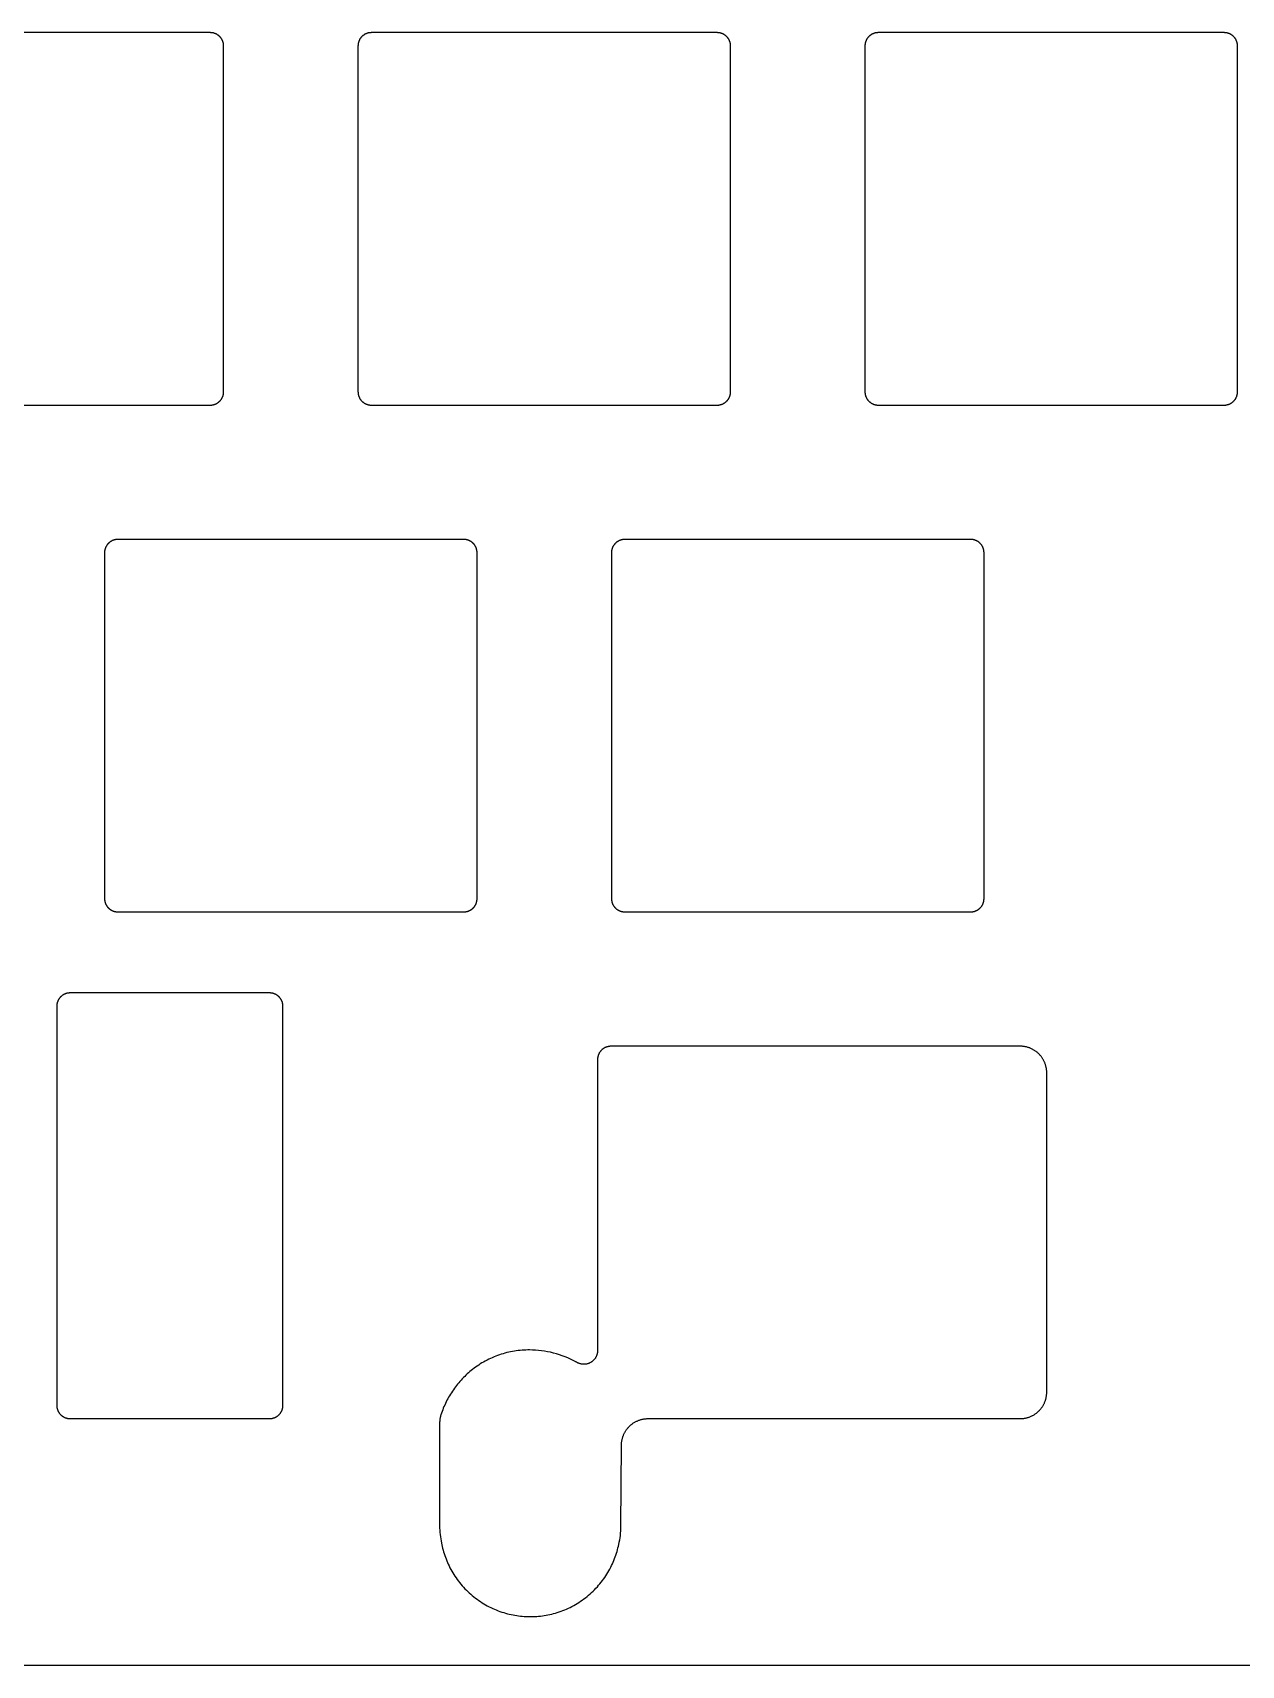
# Model space of a CAD drawing. Header units: millimetres. Extents: x -9 to 295, y -92 to 16.
# Drawn here: x 185.6 to 231, y -92.5 to -31.1 of the extents above; entities that cross this region are included whole.
import ezdxf

# ---------------------------------------------------------------- set-up
doc = ezdxf.new("R2010")
doc.units = ezdxf.units.MM
doc.layers.add('Layer 01', color=18, linetype='Continuous', true_color=0x000000)

msp = doc.modelspace()

# ---------------------------------------------------------------- linework, layer by layer
at = {"layer": 'Layer 01'}
for points in [[(179.237, -45.1), (192.238, -45.1), (192.249, -45.1), (192.26, -45.1), (192.271, -45.099), (192.282, -45.098), (192.294, -45.097), (192.305, -45.095), (192.317, -45.094), (192.329, -45.092), (192.34, -45.089), (192.352, -45.087), (192.363, -45.084), (192.375, -45.081), (192.387, -45.077), (192.398, -45.073), (192.41, -45.069), (192.422, -45.065), (192.433, -45.06), (192.445, -45.055), (192.456, -45.05), (192.467, -45.044), (192.478, -45.038), (192.489, -45.032), (192.5, -45.025), (192.511, -45.018), (192.522, -45.011), (192.532, -45.004), (192.543, -44.996), (192.553, -44.988), (192.563, -44.98), (192.572, -44.971), (192.582, -44.963), (192.591, -44.954), (192.6, -44.944), (192.609, -44.935), (192.617, -44.925), (192.626, -44.915), (192.634, -44.905), (192.641, -44.895), (192.649, -44.884), (192.656, -44.874), (192.663, -44.863), (192.669, -44.852), (192.676, -44.841), (192.682, -44.83), (192.687, -44.818), (192.693, -44.807), (192.698, -44.796), (192.702, -44.784), (192.707, -44.772), (192.711, -44.761), (192.715, -44.749), (192.718, -44.738), (192.721, -44.726), (192.724, -44.714), (192.727, -44.703), (192.729, -44.691), (192.731, -44.679), (192.733, -44.668), (192.734, -44.656), (192.735, -44.645), (192.736, -44.634), (192.737, -44.622), (192.737, -44.611), (192.738, -44.6), (192.738, -31.6), (192.737, -31.589), (192.737, -31.578), (192.736, -31.566), (192.735, -31.555), (192.734, -31.544), (192.733, -31.532), (192.731, -31.521), (192.729, -31.509), (192.727, -31.497), (192.724, -31.486), (192.721, -31.474), (192.718, -31.462), (192.715, -31.451), (192.711, -31.439), (192.707, -31.428), (192.702, -31.416), (192.698, -31.405), (192.693, -31.393), (192.687, -31.382), (192.682, -31.37), (192.676, -31.359), (192.669, -31.348), (192.663, -31.337), (192.656, -31.326), (192.649, -31.316), (192.641, -31.305), (192.634, -31.295), (192.626, -31.285), (192.617, -31.275), (192.609, -31.265), (192.6, -31.256), (192.591, -31.247), (192.582, -31.237), (192.572, -31.229), (192.563, -31.22), (192.553, -31.212), (192.543, -31.204), (192.532, -31.196), (192.522, -31.189), (192.511, -31.182), (192.5, -31.175), (192.489, -31.168), (192.478, -31.162), (192.467, -31.156), (192.456, -31.15), (192.445, -31.145), (192.433, -31.14), (192.422, -31.135), (192.41, -31.131), (192.398, -31.127), (192.387, -31.123), (192.375, -31.119), (192.363, -31.116), (192.352, -31.113), (192.34, -31.111), (192.329, -31.108), (192.317, -31.106), (192.305, -31.105), (192.294, -31.103), (192.282, -31.102), (192.271, -31.101), (192.26, -31.101), (192.249, -31.1), (192.238, -31.1), (179.237, -31.1)], [(273.428, -92.474), (12.308, -92.474)]]:
    msp.add_lwpolyline(points, dxfattribs=at)
for points in [[(198.287, -31.1), (198.276, -31.1), (198.265, -31.101), (198.254, -31.101), (198.243, -31.102), (198.231, -31.103), (198.22, -31.105), (198.208, -31.106), (198.196, -31.108), (198.185, -31.111), (198.173, -31.113), (198.162, -31.116), (198.15, -31.119), (198.138, -31.123), (198.127, -31.127), (198.115, -31.131), (198.103, -31.135), (198.092, -31.14), (198.08, -31.145), (198.069, -31.15), (198.058, -31.156), (198.047, -31.162), (198.036, -31.168), (198.025, -31.175), (198.014, -31.182), (198.003, -31.189), (197.993, -31.196), (197.982, -31.204), (197.972, -31.212), (197.962, -31.22), (197.953, -31.229), (197.943, -31.237), (197.934, -31.247), (197.925, -31.256), (197.916, -31.265), (197.908, -31.275), (197.899, -31.285), (197.891, -31.295), (197.884, -31.305), (197.876, -31.316), (197.869, -31.326), (197.862, -31.337), (197.856, -31.348), (197.849, -31.359), (197.843, -31.37), (197.838, -31.382), (197.832, -31.393), (197.827, -31.405), (197.823, -31.416), (197.818, -31.428), (197.814, -31.439), (197.81, -31.451), (197.807, -31.462), (197.804, -31.474), (197.801, -31.486), (197.798, -31.497), (197.796, -31.509), (197.794, -31.521), (197.792, -31.532), (197.791, -31.544), (197.789, -31.555), (197.789, -31.566), (197.788, -31.578), (197.788, -31.589), (197.787, -31.6), (197.787, -44.6), (197.788, -44.611), (197.788, -44.622), (197.789, -44.634), (197.789, -44.645), (197.791, -44.656), (197.792, -44.668), (197.794, -44.679), (197.796, -44.691), (197.798, -44.703), (197.801, -44.714), (197.804, -44.726), (197.807, -44.738), (197.81, -44.749), (197.814, -44.761), (197.818, -44.772), (197.823, -44.784), (197.827, -44.796), (197.832, -44.807), (197.838, -44.818), (197.843, -44.83), (197.849, -44.841), (197.856, -44.852), (197.862, -44.863), (197.869, -44.874), (197.876, -44.884), (197.884, -44.895), (197.891, -44.905), (197.899, -44.915), (197.908, -44.925), (197.916, -44.935), (197.925, -44.944), (197.934, -44.954), (197.943, -44.963), (197.953, -44.971), (197.962, -44.98), (197.972, -44.988), (197.982, -44.996), (197.993, -45.004), (198.003, -45.011), (198.014, -45.018), (198.025, -45.025), (198.036, -45.032), (198.047, -45.038), (198.058, -45.044), (198.069, -45.05), (198.08, -45.055), (198.092, -45.06), (198.103, -45.065), (198.115, -45.069), (198.127, -45.073), (198.138, -45.077), (198.15, -45.081), (198.162, -45.084), (198.173, -45.087), (198.185, -45.089), (198.196, -45.092), (198.208, -45.094), (198.22, -45.095), (198.231, -45.097), (198.243, -45.098), (198.254, -45.099), (198.265, -45.1), (198.276, -45.1), (198.287, -45.1), (211.288, -45.1), (211.299, -45.1), (211.31, -45.1), (211.321, -45.099), (211.332, -45.098), (211.344, -45.097), (211.355, -45.095), (211.367, -45.094), (211.379, -45.092), (211.39, -45.089), (211.402, -45.087), (211.413, -45.084), (211.425, -45.081), (211.437, -45.077), (211.448, -45.073), (211.46, -45.069), (211.472, -45.065), (211.483, -45.06), (211.495, -45.055), (211.506, -45.05), (211.517, -45.044), (211.528, -45.038), (211.539, -45.032), (211.55, -45.025), (211.561, -45.018), (211.572, -45.011), (211.582, -45.004), (211.593, -44.996), (211.603, -44.988), (211.613, -44.98), (211.622, -44.971), (211.632, -44.963), (211.641, -44.954), (211.65, -44.944), (211.659, -44.935), (211.667, -44.925), (211.676, -44.915), (211.684, -44.905), (211.691, -44.895), (211.699, -44.884), (211.706, -44.874), (211.713, -44.863), (211.719, -44.852), (211.726, -44.841), (211.732, -44.83), (211.737, -44.818), (211.743, -44.807), (211.748, -44.796), (211.752, -44.784), (211.757, -44.772), (211.761, -44.761), (211.765, -44.749), (211.768, -44.738), (211.771, -44.726), (211.774, -44.714), (211.777, -44.703), (211.779, -44.691), (211.781, -44.679), (211.783, -44.668), (211.784, -44.656), (211.785, -44.645), (211.786, -44.634), (211.787, -44.622), (211.787, -44.611), (211.788, -44.6), (211.788, -31.6), (211.787, -31.589), (211.787, -31.578), (211.786, -31.566), (211.785, -31.555), (211.784, -31.544), (211.783, -31.532), (211.781, -31.521), (211.779, -31.509), (211.777, -31.497), (211.774, -31.486), (211.771, -31.474), (211.768, -31.462), (211.765, -31.451), (211.761, -31.439), (211.757, -31.428), (211.752, -31.416), (211.748, -31.405), (211.743, -31.393), (211.737, -31.382), (211.732, -31.37), (211.726, -31.359), (211.719, -31.348), (211.713, -31.337), (211.706, -31.326), (211.699, -31.316), (211.691, -31.305), (211.684, -31.295), (211.676, -31.285), (211.667, -31.275), (211.659, -31.265), (211.65, -31.256), (211.641, -31.247), (211.632, -31.237), (211.622, -31.229), (211.613, -31.22), (211.603, -31.212), (211.593, -31.204), (211.582, -31.196), (211.572, -31.189), (211.561, -31.182), (211.55, -31.175), (211.539, -31.168), (211.528, -31.162), (211.517, -31.156), (211.506, -31.15), (211.495, -31.145), (211.483, -31.14), (211.472, -31.135), (211.46, -31.131), (211.448, -31.127), (211.437, -31.123), (211.425, -31.119), (211.413, -31.116), (211.402, -31.113), (211.39, -31.111), (211.379, -31.108), (211.367, -31.106), (211.355, -31.105), (211.344, -31.103), (211.332, -31.102), (211.321, -31.101), (211.31, -31.101), (211.299, -31.1), (211.288, -31.1)], [(217.337, -31.1), (217.326, -31.1), (217.315, -31.101), (217.304, -31.101), (217.293, -31.102), (217.281, -31.103), (217.27, -31.105), (217.258, -31.106), (217.246, -31.108), (217.235, -31.111), (217.223, -31.113), (217.212, -31.116), (217.2, -31.119), (217.188, -31.123), (217.177, -31.127), (217.165, -31.131), (217.153, -31.135), (217.142, -31.14), (217.13, -31.145), (217.119, -31.15), (217.108, -31.156), (217.097, -31.162), (217.086, -31.168), (217.075, -31.175), (217.064, -31.182), (217.053, -31.189), (217.043, -31.196), (217.032, -31.204), (217.022, -31.212), (217.012, -31.22), (217.003, -31.229), (216.993, -31.237), (216.984, -31.247), (216.975, -31.256), (216.966, -31.265), (216.958, -31.275), (216.949, -31.285), (216.941, -31.295), (216.934, -31.305), (216.926, -31.316), (216.919, -31.326), (216.912, -31.337), (216.906, -31.348), (216.899, -31.359), (216.893, -31.37), (216.888, -31.382), (216.882, -31.393), (216.877, -31.405), (216.873, -31.416), (216.868, -31.428), (216.864, -31.439), (216.86, -31.451), (216.857, -31.462), (216.854, -31.474), (216.851, -31.486), (216.848, -31.497), (216.846, -31.509), (216.844, -31.521), (216.842, -31.532), (216.841, -31.544), (216.839, -31.555), (216.839, -31.566), (216.838, -31.578), (216.838, -31.589), (216.837, -31.6), (216.837, -44.6), (216.838, -44.611), (216.838, -44.622), (216.839, -44.634), (216.839, -44.645), (216.841, -44.656), (216.842, -44.668), (216.844, -44.679), (216.846, -44.691), (216.848, -44.703), (216.851, -44.714), (216.854, -44.726), (216.857, -44.738), (216.86, -44.749), (216.864, -44.761), (216.868, -44.772), (216.873, -44.784), (216.877, -44.796), (216.882, -44.807), (216.888, -44.818), (216.893, -44.83), (216.899, -44.841), (216.906, -44.852), (216.912, -44.863), (216.919, -44.874), (216.926, -44.884), (216.934, -44.895), (216.941, -44.905), (216.949, -44.915), (216.958, -44.925), (216.966, -44.935), (216.975, -44.944), (216.984, -44.954), (216.993, -44.963), (217.003, -44.971), (217.012, -44.98), (217.022, -44.988), (217.032, -44.996), (217.043, -45.004), (217.053, -45.011), (217.064, -45.018), (217.075, -45.025), (217.086, -45.032), (217.097, -45.038), (217.108, -45.044), (217.119, -45.05), (217.13, -45.055), (217.142, -45.06), (217.153, -45.065), (217.165, -45.069), (217.177, -45.073), (217.188, -45.077), (217.2, -45.081), (217.212, -45.084), (217.223, -45.087), (217.235, -45.089), (217.246, -45.092), (217.258, -45.094), (217.27, -45.095), (217.281, -45.097), (217.293, -45.098), (217.304, -45.099), (217.315, -45.1), (217.326, -45.1), (217.337, -45.1), (230.338, -45.1), (230.349, -45.1), (230.36, -45.1), (230.371, -45.099), (230.382, -45.098), (230.394, -45.097), (230.405, -45.095), (230.417, -45.094), (230.429, -45.092), (230.44, -45.089), (230.452, -45.087), (230.463, -45.084), (230.475, -45.081), (230.487, -45.077), (230.498, -45.073), (230.51, -45.069), (230.522, -45.065), (230.533, -45.06), (230.545, -45.055), (230.556, -45.05), (230.567, -45.044), (230.578, -45.038), (230.589, -45.032), (230.6, -45.025), (230.611, -45.018), (230.622, -45.011), (230.632, -45.004), (230.643, -44.996), (230.653, -44.988), (230.663, -44.98), (230.672, -44.971), (230.682, -44.963), (230.691, -44.954), (230.7, -44.944), (230.709, -44.935), (230.717, -44.925), (230.726, -44.915), (230.734, -44.905), (230.741, -44.895), (230.749, -44.884), (230.756, -44.874), (230.763, -44.863), (230.769, -44.852), (230.776, -44.841), (230.782, -44.83), (230.787, -44.818), (230.793, -44.807), (230.798, -44.796), (230.802, -44.784), (230.807, -44.772), (230.811, -44.761), (230.815, -44.749), (230.818, -44.738), (230.821, -44.726), (230.824, -44.714), (230.827, -44.703), (230.829, -44.691), (230.831, -44.679), (230.833, -44.668), (230.834, -44.656), (230.836, -44.645), (230.836, -44.634), (230.837, -44.622), (230.837, -44.611), (230.838, -44.6), (230.838, -31.6), (230.837, -31.589), (230.837, -31.578), (230.836, -31.566), (230.836, -31.555), (230.834, -31.544), (230.833, -31.532), (230.831, -31.521), (230.829, -31.509), (230.827, -31.497), (230.824, -31.486), (230.821, -31.474), (230.818, -31.462), (230.815, -31.451), (230.811, -31.439), (230.807, -31.428), (230.802, -31.416), (230.798, -31.405), (230.793, -31.393), (230.787, -31.382), (230.782, -31.37), (230.776, -31.359), (230.769, -31.348), (230.763, -31.337), (230.756, -31.326), (230.749, -31.316), (230.741, -31.305), (230.734, -31.295), (230.726, -31.285), (230.717, -31.275), (230.709, -31.265), (230.7, -31.256), (230.691, -31.247), (230.682, -31.237), (230.672, -31.229), (230.663, -31.22), (230.653, -31.212), (230.643, -31.204), (230.632, -31.196), (230.622, -31.189), (230.611, -31.182), (230.6, -31.175), (230.589, -31.168), (230.578, -31.162), (230.567, -31.156), (230.556, -31.15), (230.545, -31.145), (230.533, -31.14), (230.522, -31.135), (230.51, -31.131), (230.498, -31.127), (230.487, -31.123), (230.475, -31.119), (230.463, -31.116), (230.452, -31.113), (230.44, -31.111), (230.429, -31.108), (230.417, -31.106), (230.405, -31.105), (230.394, -31.103), (230.382, -31.102), (230.371, -31.101), (230.36, -31.101), (230.349, -31.1), (230.338, -31.1)], [(188.762, -64.15), (201.763, -64.15), (201.774, -64.15), (201.785, -64.15), (201.796, -64.149), (201.807, -64.148), (201.819, -64.147), (201.83, -64.145), (201.842, -64.144), (201.854, -64.142), (201.865, -64.139), (201.877, -64.137), (201.888, -64.134), (201.9, -64.131), (201.912, -64.127), (201.923, -64.123), (201.935, -64.119), (201.947, -64.115), (201.958, -64.11), (201.97, -64.105), (201.981, -64.1), (201.992, -64.094), (202.003, -64.088), (202.014, -64.082), (202.025, -64.075), (202.036, -64.069), (202.047, -64.061), (202.057, -64.054), (202.068, -64.046), (202.078, -64.038), (202.088, -64.03), (202.097, -64.021), (202.107, -64.013), (202.116, -64.004), (202.125, -63.994), (202.134, -63.985), (202.142, -63.975), (202.151, -63.965), (202.159, -63.955), (202.166, -63.945), (202.174, -63.934), (202.181, -63.924), (202.188, -63.913), (202.194, -63.902), (202.201, -63.891), (202.207, -63.88), (202.212, -63.868), (202.218, -63.857), (202.223, -63.846), (202.227, -63.834), (202.232, -63.822), (202.236, -63.811), (202.24, -63.799), (202.243, -63.788), (202.246, -63.776), (202.249, -63.764), (202.252, -63.753), (202.254, -63.741), (202.256, -63.729), (202.258, -63.718), (202.259, -63.706), (202.26, -63.695), (202.261, -63.684), (202.262, -63.672), (202.262, -63.661), (202.263, -63.65), (202.263, -50.65), (202.262, -50.639), (202.262, -50.628), (202.261, -50.616), (202.26, -50.605), (202.259, -50.594), (202.258, -50.582), (202.256, -50.571), (202.254, -50.559), (202.252, -50.547), (202.249, -50.536), (202.246, -50.524), (202.243, -50.512), (202.24, -50.501), (202.236, -50.489), (202.232, -50.478), (202.227, -50.466), (202.223, -50.455), (202.218, -50.443), (202.212, -50.432), (202.207, -50.42), (202.201, -50.409), (202.194, -50.398), (202.188, -50.387), (202.181, -50.376), (202.174, -50.366), (202.166, -50.355), (202.159, -50.345), (202.151, -50.335), (202.142, -50.325), (202.134, -50.315), (202.125, -50.306), (202.116, -50.297), (202.107, -50.287), (202.097, -50.279), (202.088, -50.27), (202.078, -50.262), (202.068, -50.254), (202.057, -50.246), (202.047, -50.239), (202.036, -50.232), (202.025, -50.225), (202.014, -50.218), (202.003, -50.212), (201.992, -50.206), (201.981, -50.2), (201.97, -50.195), (201.958, -50.19), (201.947, -50.185), (201.935, -50.181), (201.923, -50.177), (201.912, -50.173), (201.9, -50.169), (201.888, -50.166), (201.877, -50.163), (201.865, -50.161), (201.854, -50.158), (201.842, -50.156), (201.83, -50.155), (201.819, -50.153), (201.807, -50.152), (201.796, -50.151), (201.785, -50.151), (201.774, -50.15), (201.763, -50.15), (188.762, -50.15), (188.751, -50.15), (188.74, -50.151), (188.729, -50.151), (188.718, -50.152), (188.706, -50.153), (188.695, -50.155), (188.683, -50.156), (188.671, -50.158), (188.66, -50.161), (188.648, -50.163), (188.637, -50.166), (188.625, -50.169), (188.613, -50.173), (188.602, -50.177), (188.59, -50.181), (188.578, -50.185), (188.567, -50.19), (188.555, -50.195), (188.544, -50.2), (188.533, -50.206), (188.522, -50.212), (188.511, -50.218), (188.5, -50.225), (188.489, -50.232), (188.478, -50.239), (188.468, -50.246), (188.457, -50.254), (188.447, -50.262), (188.437, -50.27), (188.428, -50.279), (188.418, -50.287), (188.409, -50.297), (188.4, -50.306), (188.391, -50.315), (188.383, -50.325), (188.374, -50.335), (188.366, -50.345), (188.359, -50.355), (188.351, -50.366), (188.344, -50.376), (188.337, -50.387), (188.331, -50.398), (188.324, -50.409), (188.318, -50.42), (188.313, -50.432), (188.307, -50.443), (188.302, -50.455), (188.298, -50.466), (188.293, -50.478), (188.289, -50.489), (188.285, -50.501), (188.282, -50.512), (188.279, -50.524), (188.276, -50.536), (188.273, -50.547), (188.271, -50.559), (188.269, -50.571), (188.267, -50.582), (188.266, -50.594), (188.264, -50.605), (188.264, -50.616), (188.263, -50.628), (188.263, -50.639), (188.262, -50.65), (188.262, -63.65), (188.263, -63.661), (188.263, -63.672), (188.264, -63.684), (188.264, -63.695), (188.266, -63.706), (188.267, -63.718), (188.269, -63.729), (188.271, -63.741), (188.273, -63.753), (188.276, -63.764), (188.279, -63.776), (188.282, -63.788), (188.285, -63.799), (188.289, -63.811), (188.293, -63.822), (188.298, -63.834), (188.302, -63.846), (188.307, -63.857), (188.313, -63.868), (188.318, -63.88), (188.324, -63.891), (188.331, -63.902), (188.337, -63.913), (188.344, -63.924), (188.351, -63.934), (188.359, -63.945), (188.366, -63.955), (188.374, -63.965), (188.383, -63.975), (188.391, -63.985), (188.4, -63.994), (188.409, -64.004), (188.418, -64.013), (188.428, -64.021), (188.437, -64.03), (188.447, -64.038), (188.457, -64.046), (188.468, -64.054), (188.478, -64.061), (188.489, -64.069), (188.5, -64.075), (188.511, -64.082), (188.522, -64.088), (188.533, -64.094), (188.544, -64.1), (188.555, -64.105), (188.567, -64.11), (188.578, -64.115), (188.59, -64.119), (188.602, -64.123), (188.613, -64.127), (188.625, -64.131), (188.637, -64.134), (188.648, -64.137), (188.66, -64.139), (188.671, -64.142), (188.683, -64.144), (188.695, -64.145), (188.706, -64.147), (188.718, -64.148), (188.729, -64.149), (188.74, -64.15), (188.751, -64.15)], [(207.812, -50.15), (207.801, -50.15), (207.79, -50.151), (207.779, -50.151), (207.768, -50.152), (207.756, -50.153), (207.745, -50.155), (207.733, -50.156), (207.721, -50.158), (207.71, -50.161), (207.698, -50.163), (207.687, -50.166), (207.675, -50.169), (207.663, -50.173), (207.652, -50.177), (207.64, -50.181), (207.628, -50.185), (207.617, -50.19), (207.605, -50.195), (207.594, -50.2), (207.583, -50.206), (207.572, -50.212), (207.561, -50.218), (207.55, -50.225), (207.539, -50.232), (207.528, -50.239), (207.518, -50.246), (207.507, -50.254), (207.497, -50.262), (207.487, -50.27), (207.478, -50.279), (207.468, -50.287), (207.459, -50.297), (207.45, -50.306), (207.441, -50.315), (207.433, -50.325), (207.424, -50.335), (207.416, -50.345), (207.409, -50.355), (207.401, -50.366), (207.394, -50.376), (207.387, -50.387), (207.381, -50.398), (207.374, -50.409), (207.368, -50.42), (207.363, -50.432), (207.357, -50.443), (207.352, -50.455), (207.348, -50.466), (207.343, -50.478), (207.339, -50.489), (207.335, -50.501), (207.332, -50.512), (207.329, -50.524), (207.326, -50.536), (207.323, -50.547), (207.321, -50.559), (207.319, -50.571), (207.317, -50.582), (207.316, -50.594), (207.314, -50.605), (207.314, -50.616), (207.313, -50.628), (207.313, -50.639), (207.312, -50.65), (207.312, -63.65), (207.313, -63.661), (207.313, -63.672), (207.314, -63.684), (207.314, -63.695), (207.316, -63.706), (207.317, -63.718), (207.319, -63.729), (207.321, -63.741), (207.323, -63.753), (207.326, -63.764), (207.329, -63.776), (207.332, -63.788), (207.335, -63.799), (207.339, -63.811), (207.343, -63.822), (207.348, -63.834), (207.352, -63.846), (207.357, -63.857), (207.363, -63.868), (207.368, -63.88), (207.374, -63.891), (207.381, -63.902), (207.387, -63.913), (207.394, -63.924), (207.401, -63.934), (207.409, -63.945), (207.416, -63.955), (207.424, -63.965), (207.433, -63.975), (207.441, -63.985), (207.45, -63.994), (207.459, -64.004), (207.468, -64.013), (207.478, -64.021), (207.487, -64.03), (207.497, -64.038), (207.507, -64.046), (207.518, -64.054), (207.528, -64.061), (207.539, -64.069), (207.55, -64.075), (207.561, -64.082), (207.572, -64.088), (207.583, -64.094), (207.594, -64.1), (207.605, -64.105), (207.617, -64.11), (207.628, -64.115), (207.64, -64.119), (207.652, -64.123), (207.663, -64.127), (207.675, -64.131), (207.687, -64.134), (207.698, -64.137), (207.71, -64.139), (207.721, -64.142), (207.733, -64.144), (207.745, -64.145), (207.756, -64.147), (207.768, -64.148), (207.779, -64.149), (207.79, -64.15), (207.801, -64.15), (207.812, -64.15), (220.813, -64.15), (220.824, -64.15), (220.835, -64.15), (220.846, -64.149), (220.857, -64.148), (220.869, -64.147), (220.88, -64.145), (220.892, -64.144), (220.904, -64.142), (220.915, -64.139), (220.927, -64.137), (220.938, -64.134), (220.95, -64.131), (220.962, -64.127), (220.973, -64.123), (220.985, -64.119), (220.997, -64.115), (221.008, -64.11), (221.02, -64.105), (221.031, -64.1), (221.042, -64.094), (221.053, -64.088), (221.064, -64.082), (221.075, -64.075), (221.086, -64.069), (221.097, -64.061), (221.107, -64.054), (221.118, -64.046), (221.128, -64.038), (221.138, -64.03), (221.147, -64.021), (221.157, -64.013), (221.166, -64.004), (221.175, -63.994), (221.184, -63.985), (221.192, -63.975), (221.201, -63.965), (221.209, -63.955), (221.216, -63.945), (221.224, -63.934), (221.231, -63.924), (221.238, -63.913), (221.244, -63.902), (221.251, -63.891), (221.257, -63.88), (221.262, -63.868), (221.268, -63.857), (221.273, -63.846), (221.277, -63.834), (221.282, -63.822), (221.286, -63.811), (221.29, -63.799), (221.293, -63.788), (221.296, -63.776), (221.299, -63.764), (221.302, -63.753), (221.304, -63.741), (221.306, -63.729), (221.308, -63.718), (221.309, -63.706), (221.311, -63.695), (221.311, -63.684), (221.312, -63.672), (221.312, -63.661), (221.313, -63.65), (221.313, -50.65), (221.312, -50.639), (221.312, -50.628), (221.311, -50.616), (221.311, -50.605), (221.309, -50.594), (221.308, -50.582), (221.306, -50.571), (221.304, -50.559), (221.302, -50.547), (221.299, -50.536), (221.296, -50.524), (221.293, -50.512), (221.29, -50.501), (221.286, -50.489), (221.282, -50.478), (221.277, -50.466), (221.273, -50.455), (221.268, -50.443), (221.262, -50.432), (221.257, -50.42), (221.251, -50.409), (221.244, -50.398), (221.238, -50.387), (221.231, -50.376), (221.224, -50.366), (221.216, -50.355), (221.209, -50.345), (221.201, -50.335), (221.192, -50.325), (221.184, -50.315), (221.175, -50.306), (221.166, -50.297), (221.157, -50.287), (221.147, -50.279), (221.138, -50.27), (221.128, -50.262), (221.118, -50.254), (221.107, -50.246), (221.097, -50.239), (221.086, -50.232), (221.075, -50.225), (221.064, -50.218), (221.053, -50.212), (221.042, -50.206), (221.031, -50.2), (221.02, -50.195), (221.008, -50.19), (220.997, -50.185), (220.985, -50.181), (220.973, -50.177), (220.962, -50.173), (220.95, -50.169), (220.938, -50.166), (220.927, -50.163), (220.915, -50.161), (220.904, -50.158), (220.892, -50.156), (220.88, -50.155), (220.869, -50.153), (220.857, -50.152), (220.846, -50.151), (220.835, -50.151), (220.824, -50.15), (220.813, -50.15)], [(194.467, -83.199), (194.478, -83.199), (194.489, -83.198), (194.5, -83.198), (194.512, -83.197), (194.523, -83.196), (194.535, -83.194), (194.546, -83.192), (194.558, -83.19), (194.569, -83.188), (194.581, -83.185), (194.593, -83.183), (194.604, -83.179), (194.616, -83.176), (194.628, -83.172), (194.639, -83.168), (194.651, -83.164), (194.662, -83.159), (194.674, -83.154), (194.685, -83.148), (194.696, -83.143), (194.708, -83.137), (194.719, -83.131), (194.73, -83.124), (194.74, -83.117), (194.751, -83.11), (194.761, -83.103), (194.772, -83.095), (194.782, -83.087), (194.792, -83.079), (194.802, -83.07), (194.811, -83.061), (194.82, -83.052), (194.829, -83.043), (194.838, -83.033), (194.847, -83.024), (194.855, -83.014), (194.863, -83.004), (194.871, -82.993), (194.878, -82.983), (194.885, -82.972), (194.892, -82.962), (194.899, -82.951), (194.905, -82.94), (194.911, -82.928), (194.917, -82.917), (194.922, -82.906), (194.927, -82.894), (194.932, -82.883), (194.936, -82.871), (194.94, -82.86), (194.944, -82.848), (194.947, -82.836), (194.951, -82.825), (194.953, -82.813), (194.956, -82.801), (194.958, -82.79), (194.96, -82.778), (194.962, -82.767), (194.964, -82.755), (194.965, -82.744), (194.966, -82.732), (194.966, -82.721), (194.967, -82.71), (194.967, -82.699), (194.967, -67.699), (194.967, -67.688), (194.966, -67.676), (194.966, -67.665), (194.965, -67.654), (194.964, -67.642), (194.962, -67.631), (194.96, -67.619), (194.958, -67.608), (194.956, -67.596), (194.953, -67.584), (194.951, -67.573), (194.947, -67.561), (194.944, -67.549), (194.94, -67.538), (194.936, -67.526), (194.932, -67.515), (194.927, -67.503), (194.922, -67.492), (194.917, -67.48), (194.911, -67.469), (194.905, -67.458), (194.899, -67.447), (194.892, -67.436), (194.885, -67.425), (194.878, -67.414), (194.871, -67.404), (194.863, -67.394), (194.855, -67.384), (194.847, -67.374), (194.838, -67.364), (194.829, -67.354), (194.82, -67.345), (194.811, -67.336), (194.802, -67.327), (194.792, -67.319), (194.782, -67.311), (194.772, -67.303), (194.761, -67.295), (194.751, -67.287), (194.74, -67.28), (194.73, -67.273), (194.719, -67.267), (194.708, -67.261), (194.696, -67.255), (194.685, -67.249), (194.674, -67.244), (194.662, -67.239), (194.651, -67.234), (194.639, -67.229), (194.628, -67.225), (194.616, -67.221), (194.604, -67.218), (194.593, -67.215), (194.581, -67.212), (194.569, -67.209), (194.558, -67.207), (194.546, -67.205), (194.535, -67.203), (194.523, -67.202), (194.512, -67.201), (194.5, -67.2), (194.489, -67.199), (194.478, -67.199), (194.467, -67.199), (186.967, -67.199), (186.956, -67.199), (186.944, -67.199), (186.933, -67.2), (186.922, -67.201), (186.91, -67.202), (186.899, -67.203), (186.887, -67.205), (186.876, -67.207), (186.864, -67.209), (186.852, -67.212), (186.841, -67.215), (186.829, -67.218), (186.817, -67.221), (186.806, -67.225), (186.794, -67.229), (186.783, -67.234), (186.771, -67.239), (186.76, -67.244), (186.748, -67.249), (186.737, -67.255), (186.726, -67.261), (186.715, -67.267), (186.704, -67.273), (186.693, -67.28), (186.682, -67.287), (186.672, -67.295), (186.662, -67.303), (186.652, -67.311), (186.642, -67.319), (186.632, -67.327), (186.622, -67.336), (186.613, -67.345), (186.604, -67.354), (186.595, -67.364), (186.587, -67.374), (186.579, -67.384), (186.571, -67.394), (186.563, -67.404), (186.555, -67.414), (186.548, -67.425), (186.541, -67.436), (186.535, -67.447), (186.529, -67.458), (186.523, -67.469), (186.517, -67.48), (186.512, -67.492), (186.507, -67.503), (186.502, -67.515), (186.497, -67.526), (186.493, -67.538), (186.49, -67.549), (186.486, -67.561), (186.483, -67.573), (186.48, -67.584), (186.477, -67.596), (186.475, -67.608), (186.473, -67.619), (186.471, -67.631), (186.47, -67.642), (186.469, -67.654), (186.468, -67.665), (186.467, -67.676), (186.467, -67.688), (186.467, -67.699), (186.467, -82.699), (186.467, -82.71), (186.467, -82.721), (186.468, -82.732), (186.469, -82.744), (186.47, -82.755), (186.471, -82.767), (186.473, -82.778), (186.475, -82.79), (186.477, -82.801), (186.48, -82.813), (186.483, -82.825), (186.486, -82.836), (186.49, -82.848), (186.493, -82.86), (186.497, -82.871), (186.502, -82.883), (186.507, -82.894), (186.512, -82.906), (186.517, -82.917), (186.523, -82.928), (186.529, -82.94), (186.535, -82.951), (186.541, -82.962), (186.548, -82.972), (186.555, -82.983), (186.563, -82.993), (186.571, -83.004), (186.579, -83.014), (186.587, -83.024), (186.595, -83.033), (186.604, -83.043), (186.613, -83.052), (186.622, -83.061), (186.632, -83.07), (186.642, -83.079), (186.652, -83.087), (186.662, -83.095), (186.672, -83.103), (186.682, -83.11), (186.693, -83.117), (186.704, -83.124), (186.715, -83.131), (186.726, -83.137), (186.737, -83.143), (186.748, -83.148), (186.76, -83.154), (186.771, -83.159), (186.783, -83.164), (186.794, -83.168), (186.806, -83.172), (186.817, -83.176), (186.829, -83.179), (186.841, -83.183), (186.852, -83.185), (186.864, -83.188), (186.876, -83.19), (186.887, -83.192), (186.899, -83.194), (186.91, -83.196), (186.922, -83.197), (186.933, -83.198), (186.944, -83.198), (186.956, -83.199), (186.967, -83.199)], [(205.978, -81.063), (205.878, -81.011), (205.776, -80.962), (205.673, -80.916), (205.568, -80.873), (205.461, -80.833), (205.354, -80.796), (205.245, -80.763), (205.135, -80.733), (205.024, -80.706), (204.912, -80.683), (204.8, -80.664), (204.688, -80.647), (204.575, -80.635), (204.462, -80.626), (204.349, -80.62), (204.237, -80.617), (204.166, -80.618), (204.095, -80.62), (204.023, -80.623), (203.952, -80.628), (203.88, -80.634), (203.809, -80.642), (203.737, -80.651), (203.666, -80.662), (203.595, -80.674), (203.523, -80.688), (203.453, -80.704), (203.382, -80.72), (203.311, -80.739), (203.241, -80.759), (203.172, -80.78), (203.103, -80.803), (203.034, -80.827), (202.966, -80.853), (202.898, -80.88), (202.831, -80.909), (202.765, -80.939), (202.7, -80.97), (202.635, -81.003), (202.571, -81.037), (202.508, -81.072), (202.446, -81.108), (202.384, -81.146), (202.324, -81.185), (202.265, -81.225), (202.206, -81.266), (202.149, -81.308), (202.093, -81.351), (202.042, -81.392), (201.992, -81.433), (201.942, -81.476), (201.893, -81.52), (201.845, -81.564), (201.798, -81.61), (201.751, -81.656), (201.705, -81.704), (201.66, -81.752), (201.616, -81.801), (201.573, -81.852), (201.531, -81.903), (201.489, -81.954), (201.449, -82.007), (201.409, -82.06), (201.371, -82.114), (201.333, -82.169), (201.297, -82.225), (201.262, -82.281), (201.227, -82.337), (201.194, -82.395), (201.162, -82.453), (201.131, -82.511), (201.101, -82.57), (201.072, -82.629), (201.045, -82.689), (201.018, -82.749), (200.993, -82.81), (200.969, -82.871), (200.946, -82.932), (200.924, -82.993), (200.904, -83.055), (200.898, -83.074), (200.892, -83.092), (200.887, -83.111), (200.883, -83.13), (200.878, -83.149), (200.874, -83.168), (200.871, -83.188), (200.867, -83.207), (200.865, -83.226), (200.862, -83.246), (200.86, -83.265), (200.858, -83.285), (200.857, -83.304), (200.856, -83.324), (200.855, -83.343), (200.855, -83.363), (200.855, -87.234), (200.856, -87.315), (200.86, -87.396), (200.865, -87.476), (200.873, -87.557), (200.882, -87.637), (200.894, -87.717), (200.908, -87.796), (200.924, -87.876), (200.937, -87.942), (200.952, -88.008), (200.968, -88.075), (200.985, -88.142), (201.004, -88.209), (201.025, -88.275), (201.047, -88.342), (201.07, -88.409), (201.096, -88.475), (201.122, -88.542), (201.15, -88.608), (201.18, -88.674), (201.211, -88.739), (201.244, -88.804), (201.278, -88.869), (201.314, -88.933), (201.351, -88.997), (201.39, -89.06), (201.431, -89.123), (201.473, -89.184), (201.516, -89.245), (201.561, -89.305), (201.607, -89.365), (201.655, -89.423), (201.704, -89.48), (201.754, -89.537), (201.806, -89.592), (201.859, -89.646), (201.913, -89.7), (201.969, -89.751), (202.025, -89.802), (202.083, -89.852), (202.142, -89.9), (202.202, -89.946), (202.263, -89.992), (202.325, -90.036), (202.387, -90.078), (202.451, -90.119), (202.516, -90.159), (202.581, -90.197), (202.647, -90.234), (202.713, -90.269), (202.78, -90.302), (202.848, -90.334), (202.916, -90.364), (202.985, -90.393), (203.054, -90.42), (203.123, -90.446), (203.193, -90.47), (203.262, -90.492), (203.332, -90.513), (203.402, -90.532), (203.472, -90.549), (203.542, -90.565), (203.612, -90.58), (203.682, -90.592), (203.752, -90.604), (203.822, -90.614), (203.891, -90.622), (203.96, -90.629), (204.029, -90.634), (204.098, -90.638), (204.166, -90.641), (204.233, -90.642), (204.301, -90.642), (204.369, -90.64), (204.437, -90.637), (204.506, -90.633), (204.576, -90.627), (204.645, -90.62), (204.715, -90.612), (204.785, -90.601), (204.855, -90.59), (204.925, -90.576), (204.996, -90.562), (205.066, -90.545), (205.136, -90.527), (205.207, -90.508), (205.277, -90.487), (205.347, -90.464), (205.416, -90.439), (205.486, -90.414), (205.555, -90.386), (205.623, -90.357), (205.692, -90.326), (205.759, -90.294), (205.826, -90.26), (205.893, -90.224), (205.959, -90.187), (206.024, -90.149), (206.088, -90.109), (206.151, -90.067), (206.214, -90.024), (206.276, -89.98), (206.336, -89.934), (206.396, -89.887), (206.455, -89.838), (206.512, -89.789), (206.568, -89.738), (206.624, -89.685), (206.677, -89.632), (206.73, -89.578), (206.781, -89.522), (206.831, -89.465), (206.88, -89.408), (206.927, -89.349), (206.973, -89.29), (207.017, -89.23), (207.06, -89.169), (207.102, -89.107), (207.142, -89.044), (207.18, -88.981), (207.217, -88.918), (207.252, -88.854), (207.286, -88.789), (207.318, -88.724), (207.349, -88.659), (207.378, -88.593), (207.406, -88.527), (207.432, -88.461), (207.457, -88.395), (207.48, -88.328), (207.501, -88.262), (207.521, -88.195), (207.54, -88.129), (207.557, -88.062), (207.573, -87.996), (207.587, -87.93), (207.605, -87.846), (207.621, -87.761), (207.635, -87.675), (207.646, -87.589), (207.655, -87.503), (207.661, -87.417), (207.665, -87.33), (207.667, -87.244), (207.689, -84.198), (207.689, -84.175), (207.69, -84.153), (207.691, -84.131), (207.693, -84.108), (207.695, -84.085), (207.698, -84.062), (207.701, -84.039), (207.706, -84.016), (207.71, -83.993), (207.715, -83.969), (207.721, -83.946), (207.728, -83.923), (207.735, -83.899), (207.742, -83.876), (207.75, -83.853), (207.759, -83.83), (207.769, -83.807), (207.779, -83.784), (207.79, -83.761), (207.801, -83.739), (207.813, -83.717), (207.825, -83.695), (207.838, -83.673), (207.852, -83.651), (207.867, -83.63), (207.881, -83.609), (207.897, -83.589), (207.913, -83.568), (207.929, -83.549), (207.946, -83.529), (207.964, -83.51), (207.982, -83.492), (208.001, -83.474), (208.02, -83.456), (208.039, -83.439), (208.059, -83.423), (208.079, -83.407), (208.1, -83.391), (208.121, -83.376), (208.142, -83.362), (208.163, -83.348), (208.185, -83.335), (208.207, -83.323), (208.23, -83.311), (208.252, -83.3), (208.275, -83.289), (208.298, -83.279), (208.321, -83.27), (208.344, -83.261), (208.367, -83.253), (208.39, -83.245), (208.414, -83.238), (208.437, -83.232), (208.46, -83.226), (208.484, -83.221), (208.507, -83.216), (208.53, -83.212), (208.553, -83.209), (208.576, -83.206), (208.599, -83.204), (208.622, -83.202), (208.644, -83.2), (208.666, -83.2), (208.689, -83.199), (222.691, -83.2), (222.713, -83.199), (222.736, -83.198), (222.759, -83.196), (222.782, -83.194), (222.804, -83.191), (222.828, -83.187), (222.851, -83.183), (222.874, -83.179), (222.897, -83.174), (222.921, -83.168), (222.944, -83.161), (222.967, -83.154), (222.991, -83.147), (223.014, -83.139), (223.037, -83.13), (223.06, -83.12), (223.083, -83.11), (223.106, -83.1), (223.128, -83.088), (223.15, -83.076), (223.173, -83.064), (223.194, -83.051), (223.216, -83.037), (223.237, -83.023), (223.258, -83.008), (223.279, -82.992), (223.299, -82.976), (223.319, -82.96), (223.338, -82.943), (223.357, -82.925), (223.376, -82.907), (223.394, -82.889), (223.412, -82.87), (223.429, -82.85), (223.445, -82.83), (223.461, -82.81), (223.477, -82.789), (223.491, -82.768), (223.506, -82.747), (223.52, -82.726), (223.533, -82.704), (223.545, -82.682), (223.557, -82.659), (223.568, -82.637), (223.579, -82.614), (223.589, -82.591), (223.599, -82.568), (223.607, -82.545), (223.616, -82.522), (223.623, -82.498), (223.63, -82.475), (223.637, -82.452), (223.642, -82.428), (223.648, -82.405), (223.652, -82.382), (223.656, -82.359), (223.66, -82.336), (223.662, -82.313), (223.665, -82.29), (223.667, -82.267), (223.668, -82.245), (223.669, -82.222), (223.669, -82.2), (223.669, -70.2), (223.669, -70.176), (223.668, -70.152), (223.666, -70.128), (223.664, -70.104), (223.661, -70.079), (223.658, -70.055), (223.654, -70.031), (223.65, -70.007), (223.645, -69.983), (223.639, -69.959), (223.633, -69.935), (223.626, -69.911), (223.619, -69.887), (223.611, -69.864), (223.602, -69.84), (223.593, -69.817), (223.583, -69.794), (223.573, -69.772), (223.562, -69.749), (223.55, -69.727), (223.538, -69.706), (223.526, -69.684), (223.513, -69.663), (223.499, -69.643), (223.485, -69.622), (223.471, -69.603), (223.456, -69.583), (223.441, -69.564), (223.425, -69.546), (223.409, -69.528), (223.393, -69.51), (223.376, -69.493), (223.359, -69.476), (223.341, -69.46), (223.323, -69.444), (223.304, -69.428), (223.285, -69.413), (223.266, -69.398), (223.246, -69.383), (223.226, -69.369), (223.205, -69.356), (223.184, -69.343), (223.163, -69.331), (223.141, -69.319), (223.119, -69.307), (223.097, -69.296), (223.074, -69.286), (223.051, -69.276), (223.028, -69.267), (223.005, -69.258), (222.982, -69.25), (222.958, -69.243), (222.934, -69.236), (222.91, -69.229), (222.886, -69.224), (222.862, -69.219), (222.838, -69.214), (222.814, -69.21), (222.789, -69.207), (222.765, -69.205), (222.741, -69.203), (222.717, -69.201), (222.693, -69.2), (222.669, -69.2), (207.313, -69.2), (207.301, -69.2), (207.289, -69.2), (207.277, -69.201), (207.265, -69.202), (207.254, -69.203), (207.242, -69.205), (207.23, -69.206), (207.219, -69.208), (207.207, -69.21), (207.195, -69.212), (207.184, -69.215), (207.172, -69.218), (207.161, -69.22), (207.149, -69.224), (207.138, -69.227), (207.127, -69.231), (207.118, -69.234), (207.11, -69.237), (207.101, -69.24), (207.093, -69.243), (207.084, -69.247), (207.076, -69.251), (207.067, -69.255), (207.059, -69.259), (207.051, -69.263), (207.042, -69.268), (207.034, -69.273), (207.026, -69.277), (207.018, -69.283), (207.01, -69.288), (207.002, -69.293), (206.994, -69.299), (206.986, -69.305), (206.978, -69.31), (206.97, -69.317), (206.963, -69.323), (206.955, -69.329), (206.948, -69.336), (206.941, -69.343), (206.934, -69.35), (206.927, -69.357), (206.92, -69.364), (206.913, -69.371), (206.907, -69.379), (206.901, -69.386), (206.894, -69.394), (206.888, -69.402), (206.882, -69.41), (206.877, -69.418), (206.871, -69.426), (206.866, -69.435), (206.86, -69.443), (206.855, -69.452), (206.85, -69.461), (206.846, -69.469), (206.841, -69.478), (206.837, -69.487), (206.833, -69.496), (206.829, -69.505), (206.825, -69.514), (206.821, -69.523), (206.818, -69.532), (206.815, -69.542), (206.812, -69.551), (206.809, -69.56), (206.806, -69.569), (206.804, -69.579), (206.802, -69.588), (206.799, -69.597), (206.798, -69.607), (206.796, -69.616), (206.794, -69.625), (206.793, -69.635), (206.792, -69.644), (206.791, -69.653), (206.79, -69.662), (206.79, -69.672), (206.789, -69.681), (206.789, -69.69), (206.789, -69.699), (206.789, -80.66), (206.788, -80.676), (206.787, -80.693), (206.785, -80.71), (206.782, -80.727), (206.779, -80.743), (206.776, -80.76), (206.772, -80.777), (206.767, -80.794), (206.761, -80.81), (206.755, -80.827), (206.749, -80.843), (206.742, -80.859), (206.734, -80.875), (206.726, -80.891), (206.717, -80.906), (206.708, -80.921), (206.698, -80.936), (206.688, -80.95), (206.677, -80.964), (206.665, -80.978), (206.654, -80.991), (206.642, -81.004), (206.629, -81.016), (206.616, -81.028), (206.603, -81.039), (206.59, -81.05), (206.576, -81.06), (206.562, -81.07), (206.548, -81.079), (206.533, -81.088), (206.519, -81.096), (206.504, -81.104), (206.489, -81.111), (206.474, -81.118), (206.458, -81.124), (206.442, -81.13), (206.426, -81.135), (206.409, -81.14), (206.393, -81.144), (206.376, -81.148), (206.358, -81.151), (206.341, -81.153), (206.324, -81.155), (206.306, -81.157), (206.288, -81.157), (206.271, -81.158), (206.253, -81.157), (206.235, -81.156), (206.217, -81.154), (206.2, -81.152), (206.182, -81.149), (206.165, -81.146), (206.148, -81.142), (206.131, -81.137), (206.114, -81.132), (206.098, -81.126), (206.082, -81.12), (206.066, -81.113), (206.05, -81.106), (206.035, -81.098), (206.02, -81.09), (206.006, -81.081), (205.991, -81.072)]]:
    msp.add_lwpolyline(points, close=True, dxfattribs=at)

doc.saveas('drawing.dxf')
